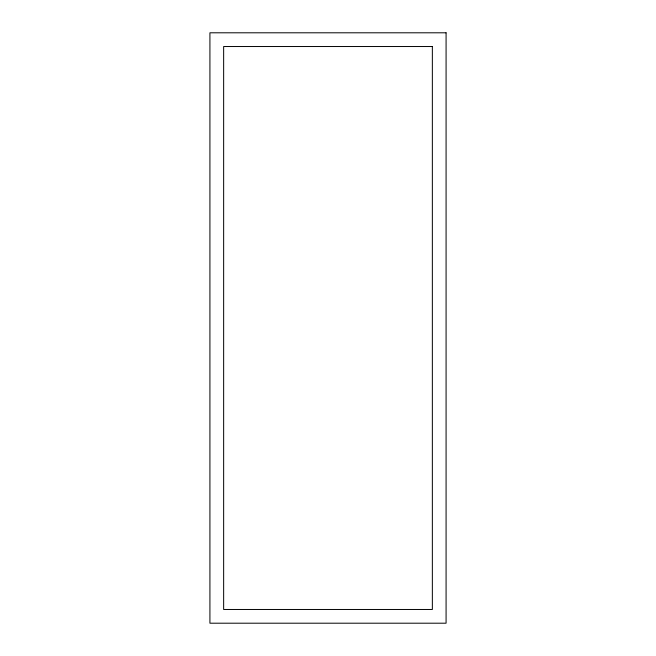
<?xml version="1.0" encoding="UTF-8"?>
<svg xmlns="http://www.w3.org/2000/svg" width="656" height="656" viewBox="0 0 656 656"><rect width="100%" height="100%" fill="white"/><g stroke="black" fill="none" stroke-linecap="round" stroke-linejoin="round"><path stroke-width="0.98" d="M446.08 32.8L209.92 32.8L209.92 623.2L446.08 623.2L446.08 32.8M432.353 46.527L223.647 46.527L223.647 609.473L432.353 609.473L432.353 46.527"/></g></svg>
